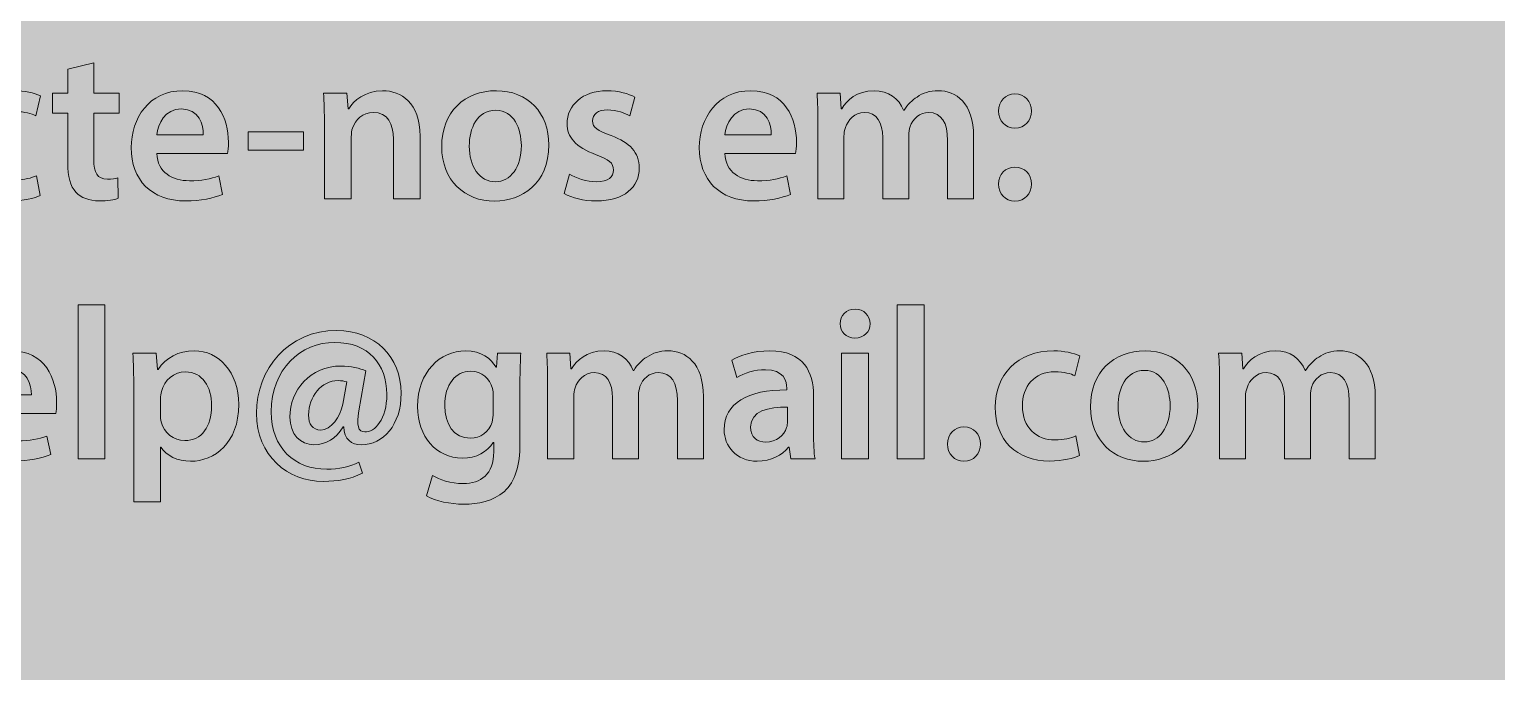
# Model space of a CAD drawing. Header units: inches. Extents: x -507 to 1392, y -754 to 68.
# Drawn here: x 80.48 to 127.86, y -452.77 to -432.03 of the extents above; entities that cross this region are included whole.
import ezdxf

# ---------------------------------------------------------------- set-up
doc = ezdxf.new("R2010")
doc.units = ezdxf.units.IN
doc.header["$MEASUREMENT"] = 0
doc.layers.add('back', color=7, linetype='Continuous')
doc.layers.add('Front', color=7, linetype='Continuous')
picture_1 = doc.add_image_def('image1.png', size_in_pixel=(3301, 2181))
picture_2 = doc.add_image_def('image10.png', size_in_pixel=(3013, 3012))

# ---------------------------------------------------------------- blocks, each defined once
blk = doc.blocks.new('block 3')
at = {"layer": 'Front', "true_color": 0x326699}
h = blk.add_hatch(color=165, dxfattribs=at)
h.dxf.hatch_style = 2
h.paths.add_polyline_path([(-211, -462.1), (-211, 61.249), (581, 61.249), (581, -462.1)])
h = blk.add_hatch(color=165, dxfattribs=at)
h.dxf.hatch_style = 2
h.paths.add_polyline_path([(-13, -462.1), (-13, 61.249), (185, 61.249), (185, -462.1)])
at = {"layer": 'Front'}
image = blk.add_image(picture_1, insert=(-211, -462.191), size_in_units=(792.24, 523.44), dxfattribs=at)
blk = doc.blocks.new('block 186')
at = {"layer": 'back', "true_color": 0xf1f1f2}
h = blk.add_hatch(color=7, dxfattribs=at)
h.dxf.hatch_style = 2
edge = h.paths.add_edge_path()
edge.add_spline(control_points=[(82.563, -433.115), (82.563, -433.115), (82.563, -434.089), (82.563, -434.089), (82.563, -434.089), (83.383, -434.089), (83.383, -434.089), (83.383, -434.089), (83.383, -434.733), (83.383, -434.733), (83.383, -434.733), (82.563, -434.733), (82.563, -434.733), (82.563, -434.733), (82.563, -436.239), (82.563, -436.239), (82.563, -436.652), (82.676, -436.87), (83.005, -436.87), (83.152, -436.87), (83.264, -436.849), (83.341, -436.828), (83.341, -436.828), (83.355, -437.486), (83.355, -437.486), (83.229, -437.535), (83.005, -437.57), (82.731, -437.57), (82.417, -437.57), (82.15, -437.465), (81.989, -437.29), (81.807, -437.094), (81.723, -436.785), (81.723, -436.337), (81.723, -436.337), (81.723, -434.733), (81.723, -434.733), (81.723, -434.733), (81.233, -434.733), (81.233, -434.733), (81.233, -434.733), (81.233, -434.089), (81.233, -434.089), (81.233, -434.089), (81.723, -434.089), (81.723, -434.089), (81.723, -434.089), (81.723, -433.318), (81.723, -433.318), (81.723, -433.318), (82.563, -433.115), (82.563, -433.115)], knot_values=[0, 0, 0, 0, 1, 1, 1, 2, 2, 2, 3, 3, 3, 4, 4, 4, 5, 5, 5, 6, 6, 6, 7, 7, 7, 8, 8, 8, 9, 9, 9, 10, 10, 10, 11, 11, 11, 12, 12, 12, 13, 13, 13, 14, 14, 14, 15, 15, 15, 16, 16, 16, 17, 17, 17, 17], degree=3, periodic=1)
h = blk.add_hatch(color=7, dxfattribs=at)
h.dxf.hatch_style = 2
edge = h.paths.add_edge_path()
edge.add_spline(control_points=[(80.835, -437.395), (80.653, -437.479), (80.296, -437.57), (79.869, -437.57), (78.804, -437.57), (78.111, -436.891), (78.111, -435.833), (78.111, -434.811), (78.811, -434.012), (80.009, -434.012), (80.324, -434.012), (80.646, -434.082), (80.842, -434.173), (80.842, -434.173), (80.688, -434.817), (80.688, -434.817), (80.548, -434.755), (80.345, -434.685), (80.037, -434.685), (79.378, -434.685), (78.986, -435.168), (78.993, -435.791), (78.993, -436.491), (79.449, -436.891), (80.037, -436.891), (80.338, -436.891), (80.548, -436.828), (80.716, -436.758), (80.716, -436.758), (80.835, -437.395), (80.835, -437.395)], knot_values=[0, 0, 0, 0, 1, 1, 1, 2, 2, 2, 3, 3, 3, 4, 4, 4, 5, 5, 5, 6, 6, 6, 7, 7, 7, 8, 8, 8, 9, 9, 9, 10, 10, 10, 10], degree=3, periodic=1)
h = blk.add_hatch(color=7, dxfattribs=at)
h.dxf.hatch_style = 2
edge = h.paths.add_edge_path()
edge.add_spline(control_points=[(84.6, -436.036), (84.621, -436.652), (85.104, -436.919), (85.65, -436.919), (86.05, -436.919), (86.337, -436.862), (86.596, -436.765), (86.596, -436.765), (86.722, -437.36), (86.722, -437.36), (86.428, -437.479), (86.021, -437.57), (85.531, -437.57), (84.425, -437.57), (83.773, -436.891), (83.773, -435.847), (83.773, -434.901), (84.348, -434.012), (85.44, -434.012), (86.547, -434.012), (86.911, -434.923), (86.911, -435.672), (86.911, -435.833), (86.897, -435.959), (86.883, -436.036), (86.883, -436.036), (84.6, -436.036), (84.6, -436.036)], knot_values=[0, 0, 0, 0, 1, 1, 1, 2, 2, 2, 3, 3, 3, 4, 4, 4, 5, 5, 5, 6, 6, 6, 7, 7, 7, 8, 8, 8, 9, 9, 9, 9], degree=3, periodic=1)
edge = h.paths.add_edge_path()
edge.add_spline(control_points=[(86.099, -435.434), (86.105, -435.119), (85.966, -434.601), (85.391, -434.601), (84.859, -434.601), (84.635, -435.084), (84.6, -435.434), (84.6, -435.434), (86.099, -435.434), (86.099, -435.434)], knot_values=[0, 0, 0, 0, 1, 1, 1, 2, 2, 2, 3, 3, 3, 3], degree=3, periodic=1)
h = blk.add_hatch(color=7, dxfattribs=at)
h.dxf.hatch_style = 2
edge = h.paths.add_edge_path()
edge.add_spline(control_points=[(90.011, -435.104), (90.011, -434.713), (90.003, -434.384), (89.982, -434.089), (89.982, -434.089), (90.739, -434.089), (90.739, -434.089), (90.739, -434.089), (90.781, -434.601), (90.781, -434.601), (90.781, -434.601), (90.802, -434.601), (90.802, -434.601), (90.949, -434.334), (91.32, -434.012), (91.888, -434.012), (92.483, -434.012), (93.099, -434.397), (93.099, -435.476), (93.099, -435.476), (93.099, -437.5), (93.099, -437.5), (93.099, -437.5), (92.238, -437.5), (92.238, -437.5), (92.238, -437.5), (92.238, -435.574), (92.238, -435.574), (92.238, -435.084), (92.056, -434.713), (91.586, -434.713), (91.243, -434.713), (91.005, -434.958), (90.914, -435.217), (90.886, -435.294), (90.879, -435.398), (90.879, -435.497), (90.879, -435.497), (90.879, -437.5), (90.879, -437.5), (90.879, -437.5), (90.011, -437.5), (90.011, -437.5), (90.011, -437.5), (90.011, -435.104), (90.011, -435.104)], knot_values=[0, 0, 0, 0, 1, 1, 1, 2, 2, 2, 3, 3, 3, 4, 4, 4, 5, 5, 5, 6, 6, 6, 7, 7, 7, 8, 8, 8, 9, 9, 9, 10, 10, 10, 11, 11, 11, 12, 12, 12, 13, 13, 13, 14, 14, 14, 15, 15, 15, 15], degree=3, periodic=1)
h = blk.add_hatch(color=7, dxfattribs=at)
h.dxf.hatch_style = 2
edge = h.paths.add_edge_path()
edge.add_spline(control_points=[(97.257, -435.763), (97.257, -437.017), (96.375, -437.577), (95.506, -437.577), (94.54, -437.577), (93.797, -436.912), (93.797, -435.819), (93.797, -434.698), (94.533, -434.012), (95.562, -434.012), (96.578, -434.012), (97.257, -434.727), (97.257, -435.763)], knot_values=[0, 0, 0, 0, 1, 1, 1, 2, 2, 2, 3, 3, 3, 4, 4, 4, 4], degree=3, periodic=1)
edge = h.paths.add_edge_path()
edge.add_spline(control_points=[(94.687, -435.798), (94.687, -436.456), (95.009, -436.954), (95.534, -436.954), (96.024, -436.954), (96.368, -436.471), (96.368, -435.784), (96.368, -435.252), (96.13, -434.643), (95.542, -434.643), (94.932, -434.643), (94.687, -435.23), (94.687, -435.798)], knot_values=[0, 0, 0, 0, 1, 1, 1, 2, 2, 2, 3, 3, 3, 4, 4, 4, 4], degree=3, periodic=1)
h = blk.add_hatch(color=7, dxfattribs=at)
h.dxf.hatch_style = 2
edge = h.paths.add_edge_path()
edge.add_spline(control_points=[(97.92, -436.709), (98.116, -436.828), (98.487, -436.954), (98.796, -436.954), (99.174, -436.954), (99.342, -436.8), (99.342, -436.575), (99.342, -436.345), (99.202, -436.226), (98.782, -436.078), (98.116, -435.847), (97.836, -435.482), (97.843, -435.084), (97.843, -434.481), (98.34, -434.012), (99.132, -434.012), (99.51, -434.012), (99.839, -434.11), (100.035, -434.215), (100.035, -434.215), (99.867, -434.824), (99.867, -434.824), (99.72, -434.74), (99.447, -434.629), (99.146, -434.629), (98.838, -434.629), (98.669, -434.775), (98.669, -434.985), (98.669, -435.203), (98.831, -435.308), (99.265, -435.462), (99.881, -435.686), (100.168, -436.001), (100.175, -436.506), (100.175, -437.122), (99.692, -437.57), (98.789, -437.57), (98.375, -437.57), (98.004, -437.472), (97.752, -437.332), (97.752, -437.332), (97.92, -436.709), (97.92, -436.709)], knot_values=[0, 0, 0, 0, 1, 1, 1, 2, 2, 2, 3, 3, 3, 4, 4, 4, 5, 5, 5, 6, 6, 6, 7, 7, 7, 8, 8, 8, 9, 9, 9, 10, 10, 10, 11, 11, 11, 12, 12, 12, 13, 13, 13, 14, 14, 14, 14], degree=3, periodic=1)
h = blk.add_hatch(color=7, dxfattribs=at)
h.dxf.hatch_style = 2
edge = h.paths.add_edge_path()
edge.add_spline(control_points=[(102.94, -436.036), (102.961, -436.652), (103.444, -436.919), (103.99, -436.919), (104.39, -436.919), (104.677, -436.862), (104.936, -436.765), (104.936, -436.765), (105.062, -437.36), (105.062, -437.36), (104.768, -437.479), (104.361, -437.57), (103.871, -437.57), (102.765, -437.57), (102.113, -436.891), (102.113, -435.847), (102.113, -434.901), (102.688, -434.012), (103.78, -434.012), (104.887, -434.012), (105.251, -434.923), (105.251, -435.672), (105.251, -435.833), (105.237, -435.959), (105.223, -436.036), (105.223, -436.036), (102.94, -436.036), (102.94, -436.036)], knot_values=[0, 0, 0, 0, 1, 1, 1, 2, 2, 2, 3, 3, 3, 4, 4, 4, 5, 5, 5, 6, 6, 6, 7, 7, 7, 8, 8, 8, 9, 9, 9, 9], degree=3, periodic=1)
edge = h.paths.add_edge_path()
edge.add_spline(control_points=[(104.438, -435.434), (104.445, -435.119), (104.306, -434.601), (103.731, -434.601), (103.199, -434.601), (102.975, -435.084), (102.94, -435.434), (102.94, -435.434), (104.438, -435.434), (104.438, -435.434)], knot_values=[0, 0, 0, 0, 1, 1, 1, 2, 2, 2, 3, 3, 3, 3], degree=3, periodic=1)
h = blk.add_hatch(color=7, dxfattribs=at)
h.dxf.hatch_style = 2
edge = h.paths.add_edge_path()
edge.add_spline(control_points=[(105.942, -435.104), (105.942, -434.713), (105.935, -434.384), (105.914, -434.089), (105.914, -434.089), (106.657, -434.089), (106.657, -434.089), (106.657, -434.089), (106.691, -434.594), (106.691, -434.594), (106.691, -434.594), (106.713, -434.594), (106.713, -434.594), (106.881, -434.327), (107.189, -434.012), (107.763, -434.012), (108.211, -434.012), (108.562, -434.265), (108.708, -434.643), (108.708, -434.643), (108.723, -434.643), (108.723, -434.643), (108.842, -434.453), (108.982, -434.313), (109.143, -434.215), (109.332, -434.082), (109.549, -434.012), (109.829, -434.012), (110.396, -434.012), (110.971, -434.397), (110.971, -435.49), (110.971, -435.49), (110.971, -437.5), (110.971, -437.5), (110.971, -437.5), (110.13, -437.5), (110.13, -437.5), (110.13, -437.5), (110.13, -435.616), (110.13, -435.616), (110.13, -435.049), (109.935, -434.713), (109.521, -434.713), (109.227, -434.713), (109.01, -434.923), (108.919, -435.168), (108.898, -435.252), (108.877, -435.356), (108.877, -435.455), (108.877, -435.455), (108.877, -437.5), (108.877, -437.5), (108.877, -437.5), (108.036, -437.5), (108.036, -437.5), (108.036, -437.5), (108.036, -435.525), (108.036, -435.525), (108.036, -435.049), (107.847, -434.713), (107.448, -434.713), (107.126, -434.713), (106.909, -434.965), (106.832, -435.203), (106.797, -435.287), (106.783, -435.385), (106.783, -435.482), (106.783, -435.482), (106.783, -437.5), (106.783, -437.5), (106.783, -437.5), (105.942, -437.5), (105.942, -437.5), (105.942, -437.5), (105.942, -435.104), (105.942, -435.104)], knot_values=[0, 0, 0, 0, 1, 1, 1, 2, 2, 2, 3, 3, 3, 4, 4, 4, 5, 5, 5, 6, 6, 6, 7, 7, 7, 8, 8, 8, 9, 9, 9, 10, 10, 10, 11, 11, 11, 12, 12, 12, 13, 13, 13, 14, 14, 14, 15, 15, 15, 16, 16, 16, 17, 17, 17, 18, 18, 18, 19, 19, 19, 20, 20, 20, 21, 21, 21, 22, 22, 22, 23, 23, 23, 24, 24, 24, 25, 25, 25, 25], degree=3, periodic=1)
h = blk.add_hatch(color=7, dxfattribs=at)
h.dxf.hatch_style = 2
edge = h.paths.add_edge_path()
edge.add_spline(control_points=[(111.773, -434.671), (111.773, -434.349), (111.998, -434.117), (112.306, -434.117), (112.621, -434.117), (112.831, -434.349), (112.838, -434.671), (112.838, -434.985), (112.627, -435.217), (112.306, -435.217), (111.99, -435.217), (111.773, -434.985), (111.773, -434.671)], knot_values=[0, 0, 0, 0, 1, 1, 1, 2, 2, 2, 3, 3, 3, 4, 4, 4, 4], degree=3, periodic=1)
edge = h.paths.add_edge_path()
edge.add_spline(control_points=[(111.773, -437.03), (111.773, -436.709), (111.998, -436.478), (112.306, -436.478), (112.621, -436.478), (112.831, -436.701), (112.838, -437.03), (112.838, -437.339), (112.627, -437.577), (112.306, -437.577), (111.99, -437.577), (111.773, -437.339), (111.773, -437.03)], knot_values=[0, 0, 0, 0, 1, 1, 1, 2, 2, 2, 3, 3, 3, 4, 4, 4, 4], degree=3, periodic=1)
h = blk.add_hatch(color=7, dxfattribs=at)
h.dxf.hatch_style = 2
h.paths.add_polyline_path([(89.339, -435.336), (89.339, -435.932), (87.553, -435.932), (87.553, -435.336)])
h = blk.add_hatch(color=7, dxfattribs=at)
h.dxf.hatch_style = 2
h.paths.add_polyline_path([(82.056, -440.928), (82.924, -440.928), (82.924, -445.9), (82.056, -445.9)])
h = blk.add_hatch(color=7, dxfattribs=at)
h.dxf.hatch_style = 2
h.paths.add_polyline_path([(108.501, -440.928), (109.37, -440.928), (109.37, -445.9), (108.501, -445.9)])
h = blk.add_hatch(color=7, dxfattribs=at)
h.dxf.hatch_style = 2
edge = h.paths.add_edge_path()
edge.add_spline(control_points=[(107.627, -441.537), (107.627, -441.796), (107.438, -441.999), (107.137, -441.999), (106.85, -441.999), (106.66, -441.796), (106.66, -441.537), (106.66, -441.271), (106.856, -441.067), (107.144, -441.067), (107.438, -441.067), (107.62, -441.271), (107.627, -441.537)], knot_values=[0, 0, 0, 0, 1, 1, 1, 2, 2, 2, 3, 3, 3, 4, 4, 4, 4], degree=3, periodic=1)
h.paths.add_polyline_path([(106.709, -445.9), (106.709, -442.489), (107.578, -442.489), (107.578, -445.9)])
h = blk.add_hatch(color=7, dxfattribs=at)
h.dxf.hatch_style = 2
edge = h.paths.add_edge_path()
edge.add_spline(control_points=[(91.241, -446.362), (90.835, -446.559), (90.457, -446.629), (89.974, -446.629), (88.818, -446.629), (87.816, -445.795), (87.816, -444.43), (87.816, -443.001), (88.839, -441.754), (90.408, -441.754), (91.641, -441.754), (92.488, -442.608), (92.488, -443.778), (92.488, -444.814), (91.907, -445.445), (91.199, -445.445), (90.891, -445.445), (90.646, -445.271), (90.632, -444.871), (90.632, -444.871), (90.611, -444.871), (90.611, -444.871), (90.38, -445.256), (90.064, -445.445), (89.672, -445.445), (89.238, -445.445), (88.895, -445.109), (88.895, -444.549), (88.895, -443.688), (89.553, -442.902), (90.548, -442.902), (90.856, -442.902), (91.164, -442.973), (91.346, -443.063), (91.346, -443.063), (91.122, -444.346), (91.122, -444.346), (91.038, -444.814), (91.101, -445.032), (91.312, -445.032), (91.641, -445.046), (92.026, -444.619), (92.026, -443.813), (92.026, -442.847), (91.431, -442.14), (90.345, -442.14), (89.238, -442.14), (88.293, -443.001), (88.293, -444.381), (88.293, -445.55), (89.049, -446.236), (90.086, -446.236), (90.464, -446.236), (90.842, -446.159), (91.122, -446.006), (91.122, -446.006), (91.241, -446.362), (91.241, -446.362)], knot_values=[0, 0, 0, 0, 1, 1, 1, 2, 2, 2, 3, 3, 3, 4, 4, 4, 5, 5, 5, 6, 6, 6, 7, 7, 7, 8, 8, 8, 9, 9, 9, 10, 10, 10, 11, 11, 11, 12, 12, 12, 13, 13, 13, 14, 14, 14, 15, 15, 15, 16, 16, 16, 17, 17, 17, 18, 18, 18, 19, 19, 19, 19], degree=3, periodic=1)
edge = h.paths.add_edge_path()
edge.add_spline(control_points=[(90.73, -443.414), (90.66, -443.393), (90.569, -443.372), (90.45, -443.372), (89.917, -443.372), (89.498, -443.891), (89.498, -444.485), (89.498, -444.772), (89.63, -444.969), (89.89, -444.969), (90.219, -444.969), (90.534, -444.549), (90.604, -444.136), (90.604, -444.136), (90.73, -443.414), (90.73, -443.414)], knot_values=[0, 0, 0, 0, 1, 1, 1, 2, 2, 2, 3, 3, 3, 4, 4, 4, 5, 5, 5, 5], degree=3, periodic=1)
h = blk.add_hatch(color=7, dxfattribs=at)
h.dxf.hatch_style = 2
edge = h.paths.add_edge_path()
edge.add_spline(control_points=[(79.053, -444.437), (79.074, -445.053), (79.557, -445.319), (80.104, -445.319), (80.503, -445.319), (80.79, -445.263), (81.049, -445.165), (81.049, -445.165), (81.175, -445.761), (81.175, -445.761), (80.881, -445.879), (80.475, -445.971), (79.984, -445.971), (78.878, -445.971), (78.227, -445.291), (78.227, -444.247), (78.227, -443.302), (78.801, -442.412), (79.894, -442.412), (81, -442.412), (81.364, -443.323), (81.364, -444.072), (81.364, -444.233), (81.35, -444.359), (81.336, -444.437), (81.336, -444.437), (79.053, -444.437), (79.053, -444.437)], knot_values=[0, 0, 0, 0, 1, 1, 1, 2, 2, 2, 3, 3, 3, 4, 4, 4, 5, 5, 5, 6, 6, 6, 7, 7, 7, 8, 8, 8, 9, 9, 9, 9], degree=3, periodic=1)
edge = h.paths.add_edge_path()
edge.add_spline(control_points=[(80.552, -443.834), (80.559, -443.52), (80.419, -443.001), (79.844, -443.001), (79.312, -443.001), (79.088, -443.484), (79.053, -443.834), (79.053, -443.834), (80.552, -443.834), (80.552, -443.834)], knot_values=[0, 0, 0, 0, 1, 1, 1, 2, 2, 2, 3, 3, 3, 3], degree=3, periodic=1)
h = blk.add_hatch(color=7, dxfattribs=at)
h.dxf.hatch_style = 2
edge = h.paths.add_edge_path()
edge.add_spline(control_points=[(83.854, -443.624), (83.854, -443.176), (83.84, -442.812), (83.826, -442.489), (83.826, -442.489), (84.583, -442.489), (84.583, -442.489), (84.583, -442.489), (84.625, -443.015), (84.625, -443.015), (84.625, -443.015), (84.639, -443.015), (84.639, -443.015), (84.891, -442.63), (85.29, -442.412), (85.809, -442.412), (86.593, -442.412), (87.244, -443.085), (87.244, -444.149), (87.244, -445.382), (86.467, -445.978), (85.689, -445.978), (85.262, -445.978), (84.905, -445.795), (84.73, -445.522), (84.73, -445.522), (84.716, -445.522), (84.716, -445.522), (84.716, -445.522), (84.716, -447.287), (84.716, -447.287), (84.716, -447.287), (83.854, -447.287), (83.854, -447.287), (83.854, -447.287), (83.854, -443.624), (83.854, -443.624)], knot_values=[0, 0, 0, 0, 1, 1, 1, 2, 2, 2, 3, 3, 3, 4, 4, 4, 5, 5, 5, 6, 6, 6, 7, 7, 7, 8, 8, 8, 9, 9, 9, 10, 10, 10, 11, 11, 11, 12, 12, 12, 12], degree=3, periodic=1)
edge = h.paths.add_edge_path()
edge.add_spline(control_points=[(84.716, -444.472), (84.716, -444.556), (84.723, -444.633), (84.744, -444.71), (84.828, -445.06), (85.136, -445.312), (85.5, -445.312), (86.046, -445.312), (86.369, -444.856), (86.369, -444.185), (86.369, -443.582), (86.075, -443.092), (85.521, -443.092), (85.164, -443.092), (84.835, -443.351), (84.751, -443.729), (84.73, -443.799), (84.716, -443.876), (84.716, -443.946), (84.716, -443.946), (84.716, -444.472), (84.716, -444.472)], knot_values=[0, 0, 0, 0, 1, 1, 1, 2, 2, 2, 3, 3, 3, 4, 4, 4, 5, 5, 5, 6, 6, 6, 7, 7, 7, 7], degree=3, periodic=1)
h = blk.add_hatch(color=7, dxfattribs=at)
h.dxf.hatch_style = 2
edge = h.paths.add_edge_path()
edge.add_spline(control_points=[(96.351, -442.489), (96.337, -442.721), (96.323, -443.001), (96.323, -443.47), (96.323, -443.47), (96.323, -445.403), (96.323, -445.403), (96.323, -446.117), (96.176, -446.629), (95.819, -446.951), (95.461, -447.267), (94.971, -447.364), (94.502, -447.364), (94.068, -447.364), (93.605, -447.273), (93.311, -447.091), (93.311, -447.091), (93.5, -446.439), (93.5, -446.439), (93.717, -446.565), (94.082, -446.699), (94.495, -446.699), (95.055, -446.699), (95.476, -446.404), (95.476, -445.669), (95.476, -445.669), (95.476, -445.375), (95.476, -445.375), (95.476, -445.375), (95.461, -445.375), (95.461, -445.375), (95.265, -445.676), (94.915, -445.879), (94.467, -445.879), (93.62, -445.879), (93.017, -445.179), (93.017, -444.213), (93.017, -443.092), (93.746, -442.412), (94.565, -442.412), (95.083, -442.412), (95.392, -442.665), (95.552, -442.944), (95.552, -442.944), (95.566, -442.944), (95.566, -442.944), (95.566, -442.944), (95.602, -442.489), (95.602, -442.489), (95.602, -442.489), (96.351, -442.489), (96.351, -442.489)], knot_values=[0, 0, 0, 0, 1, 1, 1, 2, 2, 2, 3, 3, 3, 4, 4, 4, 5, 5, 5, 6, 6, 6, 7, 7, 7, 8, 8, 8, 9, 9, 9, 10, 10, 10, 11, 11, 11, 12, 12, 12, 13, 13, 13, 14, 14, 14, 15, 15, 15, 16, 16, 16, 17, 17, 17, 17], degree=3, periodic=1)
edge = h.paths.add_edge_path()
edge.add_spline(control_points=[(95.461, -443.855), (95.461, -443.778), (95.455, -443.694), (95.434, -443.624), (95.342, -443.309), (95.097, -443.071), (94.733, -443.071), (94.25, -443.071), (93.893, -443.491), (93.893, -444.185), (93.893, -444.766), (94.187, -445.235), (94.726, -445.235), (95.048, -445.235), (95.328, -445.025), (95.426, -444.717), (95.447, -444.626), (95.461, -444.507), (95.461, -444.408), (95.461, -444.408), (95.461, -443.855), (95.461, -443.855)], knot_values=[0, 0, 0, 0, 1, 1, 1, 2, 2, 2, 3, 3, 3, 4, 4, 4, 5, 5, 5, 6, 6, 6, 7, 7, 7, 7], degree=3, periodic=1)
h = blk.add_hatch(color=7, dxfattribs=at)
h.dxf.hatch_style = 2
edge = h.paths.add_edge_path()
edge.add_spline(control_points=[(97.217, -443.505), (97.217, -443.113), (97.21, -442.784), (97.189, -442.489), (97.189, -442.489), (97.932, -442.489), (97.932, -442.489), (97.932, -442.489), (97.966, -442.994), (97.966, -442.994), (97.966, -442.994), (97.987, -442.994), (97.987, -442.994), (98.156, -442.728), (98.464, -442.412), (99.038, -442.412), (99.486, -442.412), (99.836, -442.665), (99.983, -443.043), (99.983, -443.043), (99.998, -443.043), (99.998, -443.043), (100.117, -442.854), (100.257, -442.714), (100.418, -442.615), (100.607, -442.482), (100.824, -442.412), (101.104, -442.412), (101.671, -442.412), (102.246, -442.798), (102.246, -443.891), (102.246, -443.891), (102.246, -445.9), (102.246, -445.9), (102.246, -445.9), (101.405, -445.9), (101.405, -445.9), (101.405, -445.9), (101.405, -444.017), (101.405, -444.017), (101.405, -443.449), (101.209, -443.113), (100.796, -443.113), (100.502, -443.113), (100.285, -443.323), (100.194, -443.568), (100.173, -443.652), (100.152, -443.757), (100.152, -443.855), (100.152, -443.855), (100.152, -445.9), (100.152, -445.9), (100.152, -445.9), (99.311, -445.9), (99.311, -445.9), (99.311, -445.9), (99.311, -443.926), (99.311, -443.926), (99.311, -443.449), (99.122, -443.113), (98.723, -443.113), (98.401, -443.113), (98.184, -443.365), (98.106, -443.604), (98.072, -443.688), (98.058, -443.785), (98.058, -443.883), (98.058, -443.883), (98.058, -445.9), (98.058, -445.9), (98.058, -445.9), (97.217, -445.9), (97.217, -445.9), (97.217, -445.9), (97.217, -443.505), (97.217, -443.505)], knot_values=[0, 0, 0, 0, 1, 1, 1, 2, 2, 2, 3, 3, 3, 4, 4, 4, 5, 5, 5, 6, 6, 6, 7, 7, 7, 8, 8, 8, 9, 9, 9, 10, 10, 10, 11, 11, 11, 12, 12, 12, 13, 13, 13, 14, 14, 14, 15, 15, 15, 16, 16, 16, 17, 17, 17, 18, 18, 18, 19, 19, 19, 20, 20, 20, 21, 21, 21, 22, 22, 22, 23, 23, 23, 24, 24, 24, 25, 25, 25, 25], degree=3, periodic=1)
h = blk.add_hatch(color=7, dxfattribs=at)
h.dxf.hatch_style = 2
edge = h.paths.add_edge_path()
edge.add_spline(control_points=[(105.072, -445.9), (105.072, -445.9), (105.016, -445.522), (105.016, -445.522), (105.016, -445.522), (104.995, -445.522), (104.995, -445.522), (104.785, -445.788), (104.428, -445.978), (103.987, -445.978), (103.3, -445.978), (102.915, -445.48), (102.915, -444.962), (102.915, -444.101), (103.678, -443.666), (104.939, -443.673), (104.939, -443.673), (104.939, -443.617), (104.939, -443.617), (104.939, -443.393), (104.848, -443.021), (104.246, -443.021), (103.91, -443.021), (103.56, -443.127), (103.328, -443.274), (103.328, -443.274), (103.16, -442.714), (103.16, -442.714), (103.412, -442.56), (103.854, -442.412), (104.393, -442.412), (105.485, -442.412), (105.801, -443.105), (105.801, -443.849), (105.801, -443.849), (105.801, -445.081), (105.801, -445.081), (105.801, -445.389), (105.814, -445.69), (105.85, -445.9), (105.85, -445.9), (105.072, -445.9), (105.072, -445.9)], knot_values=[0, 0, 0, 0, 1, 1, 1, 2, 2, 2, 3, 3, 3, 4, 4, 4, 5, 5, 5, 6, 6, 6, 7, 7, 7, 8, 8, 8, 9, 9, 9, 10, 10, 10, 11, 11, 11, 12, 12, 12, 13, 13, 13, 14, 14, 14, 14], degree=3, periodic=1)
edge = h.paths.add_edge_path()
edge.add_spline(control_points=[(104.96, -444.233), (104.351, -444.22), (103.77, -444.353), (103.77, -444.871), (103.77, -445.207), (103.987, -445.361), (104.26, -445.361), (104.603, -445.361), (104.855, -445.137), (104.932, -444.892), (104.953, -444.829), (104.96, -444.759), (104.96, -444.703), (104.96, -444.703), (104.96, -444.233), (104.96, -444.233)], knot_values=[0, 0, 0, 0, 1, 1, 1, 2, 2, 2, 3, 3, 3, 4, 4, 4, 5, 5, 5, 5], degree=3, periodic=1)
h = blk.add_hatch(color=7, dxfattribs=at)
h.dxf.hatch_style = 2
edge = h.paths.add_edge_path()
edge.add_spline(control_points=[(114.39, -445.795), (114.208, -445.879), (113.85, -445.971), (113.423, -445.971), (112.358, -445.971), (111.665, -445.291), (111.665, -444.233), (111.665, -443.211), (112.365, -442.412), (113.563, -442.412), (113.878, -442.412), (114.2, -442.482), (114.396, -442.573), (114.396, -442.573), (114.243, -443.218), (114.243, -443.218), (114.103, -443.155), (113.899, -443.085), (113.591, -443.085), (112.933, -443.085), (112.541, -443.568), (112.547, -444.191), (112.547, -444.892), (113.003, -445.291), (113.591, -445.291), (113.892, -445.291), (114.103, -445.229), (114.271, -445.158), (114.271, -445.158), (114.39, -445.795), (114.39, -445.795)], knot_values=[0, 0, 0, 0, 1, 1, 1, 2, 2, 2, 3, 3, 3, 4, 4, 4, 5, 5, 5, 6, 6, 6, 7, 7, 7, 8, 8, 8, 9, 9, 9, 10, 10, 10, 10], degree=3, periodic=1)
h = blk.add_hatch(color=7, dxfattribs=at)
h.dxf.hatch_style = 2
edge = h.paths.add_edge_path()
edge.add_spline(control_points=[(118.205, -444.163), (118.205, -445.417), (117.323, -445.978), (116.454, -445.978), (115.487, -445.978), (114.745, -445.312), (114.745, -444.22), (114.745, -443.099), (115.48, -442.412), (116.51, -442.412), (117.525, -442.412), (118.205, -443.127), (118.205, -444.163)], knot_values=[0, 0, 0, 0, 1, 1, 1, 2, 2, 2, 3, 3, 3, 4, 4, 4, 4], degree=3, periodic=1)
edge = h.paths.add_edge_path()
edge.add_spline(control_points=[(115.635, -444.198), (115.635, -444.856), (115.957, -445.354), (116.482, -445.354), (116.972, -445.354), (117.315, -444.871), (117.315, -444.185), (117.315, -443.652), (117.077, -443.043), (116.489, -443.043), (115.88, -443.043), (115.635, -443.631), (115.635, -444.198)], knot_values=[0, 0, 0, 0, 1, 1, 1, 2, 2, 2, 3, 3, 3, 4, 4, 4, 4], degree=3, periodic=1)
h = blk.add_hatch(color=7, dxfattribs=at)
h.dxf.hatch_style = 2
edge = h.paths.add_edge_path()
edge.add_spline(control_points=[(118.91, -443.505), (118.91, -443.113), (118.903, -442.784), (118.882, -442.489), (118.882, -442.489), (119.625, -442.489), (119.625, -442.489), (119.625, -442.489), (119.659, -442.994), (119.659, -442.994), (119.659, -442.994), (119.681, -442.994), (119.681, -442.994), (119.849, -442.728), (120.157, -442.412), (120.731, -442.412), (121.179, -442.412), (121.529, -442.665), (121.676, -443.043), (121.676, -443.043), (121.69, -443.043), (121.69, -443.043), (121.81, -442.854), (121.95, -442.714), (122.111, -442.615), (122.3, -442.482), (122.517, -442.412), (122.797, -442.412), (123.364, -442.412), (123.938, -442.798), (123.938, -443.891), (123.938, -443.891), (123.938, -445.9), (123.938, -445.9), (123.938, -445.9), (123.098, -445.9), (123.098, -445.9), (123.098, -445.9), (123.098, -444.017), (123.098, -444.017), (123.098, -443.449), (122.902, -443.113), (122.489, -443.113), (122.195, -443.113), (121.978, -443.323), (121.887, -443.568), (121.866, -443.652), (121.845, -443.757), (121.845, -443.855), (121.845, -443.855), (121.845, -445.9), (121.845, -445.9), (121.845, -445.9), (121.004, -445.9), (121.004, -445.9), (121.004, -445.9), (121.004, -443.926), (121.004, -443.926), (121.004, -443.449), (120.815, -443.113), (120.416, -443.113), (120.094, -443.113), (119.876, -443.365), (119.799, -443.604), (119.765, -443.688), (119.75, -443.785), (119.75, -443.883), (119.75, -443.883), (119.75, -445.9), (119.75, -445.9), (119.75, -445.9), (118.91, -445.9), (118.91, -445.9), (118.91, -445.9), (118.91, -443.505), (118.91, -443.505)], knot_values=[0, 0, 0, 0, 1, 1, 1, 2, 2, 2, 3, 3, 3, 4, 4, 4, 5, 5, 5, 6, 6, 6, 7, 7, 7, 8, 8, 8, 9, 9, 9, 10, 10, 10, 11, 11, 11, 12, 12, 12, 13, 13, 13, 14, 14, 14, 15, 15, 15, 16, 16, 16, 17, 17, 17, 18, 18, 18, 19, 19, 19, 20, 20, 20, 21, 21, 21, 22, 22, 22, 23, 23, 23, 24, 24, 24, 25, 25, 25, 25], degree=3, periodic=1)
h = blk.add_hatch(color=7, dxfattribs=at)
h.dxf.hatch_style = 2
edge = h.paths.add_edge_path()
edge.add_spline(control_points=[(110.125, -445.424), (110.125, -445.102), (110.35, -444.871), (110.658, -444.871), (110.973, -444.871), (111.19, -445.095), (111.19, -445.424), (111.19, -445.739), (110.979, -445.978), (110.658, -445.978), (110.342, -445.978), (110.125, -445.739), (110.125, -445.424)], knot_values=[0, 0, 0, 0, 1, 1, 1, 2, 2, 2, 3, 3, 3, 4, 4, 4, 4], degree=3, periodic=1)
at = {"layer": 'back', "lineweight": 0}
for points in [[(89.339, -435.336), (89.339, -435.932), (87.553, -435.932), (87.553, -435.336), (89.339, -435.336)], [(82.056, -440.928), (82.924, -440.928), (82.924, -445.9), (82.056, -445.9), (82.056, -440.928)], [(108.501, -440.928), (109.37, -440.928), (109.37, -445.9), (108.501, -445.9), (108.501, -440.928)], [(106.709, -445.9), (106.709, -442.489), (107.578, -442.489), (107.578, -445.9), (106.709, -445.9)]]:
    blk.add_lwpolyline(points, dxfattribs=at)
for points, knots in [([(82.563, -433.115), (82.563, -433.115), (82.563, -434.089), (82.563, -434.089), (82.563, -434.089), (83.383, -434.089), (83.383, -434.089), (83.383, -434.089), (83.383, -434.733), (83.383, -434.733), (83.383, -434.733), (82.563, -434.733), (82.563, -434.733), (82.563, -434.733), (82.563, -436.239), (82.563, -436.239), (82.563, -436.652), (82.676, -436.87), (83.005, -436.87), (83.152, -436.87), (83.264, -436.849), (83.341, -436.828), (83.341, -436.828), (83.355, -437.486), (83.355, -437.486), (83.229, -437.535), (83.005, -437.57), (82.731, -437.57), (82.417, -437.57), (82.15, -437.465), (81.989, -437.29), (81.807, -437.094), (81.723, -436.785), (81.723, -436.337), (81.723, -436.337), (81.723, -434.733), (81.723, -434.733), (81.723, -434.733), (81.233, -434.733), (81.233, -434.733), (81.233, -434.733), (81.233, -434.089), (81.233, -434.089), (81.233, -434.089), (81.723, -434.089), (81.723, -434.089), (81.723, -434.089), (81.723, -433.318), (81.723, -433.318), (81.723, -433.318), (82.563, -433.115), (82.563, -433.115)], [0, 0, 0, 0, 1, 1, 1, 2, 2, 2, 3, 3, 3, 4, 4, 4, 5, 5, 5, 6, 6, 6, 7, 7, 7, 8, 8, 8, 9, 9, 9, 10, 10, 10, 11, 11, 11, 12, 12, 12, 13, 13, 13, 14, 14, 14, 15, 15, 15, 16, 16, 16, 17, 17, 17, 17]), ([(80.835, -437.395), (80.653, -437.479), (80.296, -437.57), (79.869, -437.57), (78.804, -437.57), (78.111, -436.891), (78.111, -435.833), (78.111, -434.811), (78.811, -434.012), (80.009, -434.012), (80.324, -434.012), (80.646, -434.082), (80.842, -434.173), (80.842, -434.173), (80.688, -434.817), (80.688, -434.817), (80.548, -434.755), (80.345, -434.685), (80.037, -434.685), (79.378, -434.685), (78.986, -435.168), (78.993, -435.791), (78.993, -436.491), (79.449, -436.891), (80.037, -436.891), (80.338, -436.891), (80.548, -436.828), (80.716, -436.758), (80.716, -436.758), (80.835, -437.395), (80.835, -437.395)], [0, 0, 0, 0, 1, 1, 1, 2, 2, 2, 3, 3, 3, 4, 4, 4, 5, 5, 5, 6, 6, 6, 7, 7, 7, 8, 8, 8, 9, 9, 9, 10, 10, 10, 10]), ([(84.6, -436.036), (84.621, -436.652), (85.104, -436.919), (85.65, -436.919), (86.05, -436.919), (86.337, -436.862), (86.596, -436.765), (86.596, -436.765), (86.722, -437.36), (86.722, -437.36), (86.428, -437.479), (86.021, -437.57), (85.531, -437.57), (84.425, -437.57), (83.773, -436.891), (83.773, -435.847), (83.773, -434.901), (84.348, -434.012), (85.44, -434.012), (86.547, -434.012), (86.911, -434.923), (86.911, -435.672), (86.911, -435.833), (86.897, -435.959), (86.883, -436.036), (86.883, -436.036), (84.6, -436.036), (84.6, -436.036)], [0, 0, 0, 0, 1, 1, 1, 2, 2, 2, 3, 3, 3, 4, 4, 4, 5, 5, 5, 6, 6, 6, 7, 7, 7, 8, 8, 8, 9, 9, 9, 9]), ([(90.011, -435.104), (90.011, -434.713), (90.003, -434.384), (89.982, -434.089), (89.982, -434.089), (90.739, -434.089), (90.739, -434.089), (90.739, -434.089), (90.781, -434.601), (90.781, -434.601), (90.781, -434.601), (90.802, -434.601), (90.802, -434.601), (90.949, -434.334), (91.32, -434.012), (91.888, -434.012), (92.483, -434.012), (93.099, -434.397), (93.099, -435.476), (93.099, -435.476), (93.099, -437.5), (93.099, -437.5), (93.099, -437.5), (92.238, -437.5), (92.238, -437.5), (92.238, -437.5), (92.238, -435.574), (92.238, -435.574), (92.238, -435.084), (92.056, -434.713), (91.586, -434.713), (91.243, -434.713), (91.005, -434.958), (90.914, -435.217), (90.886, -435.294), (90.879, -435.398), (90.879, -435.497), (90.879, -435.497), (90.879, -437.5), (90.879, -437.5), (90.879, -437.5), (90.011, -437.5), (90.011, -437.5), (90.011, -437.5), (90.011, -435.104), (90.011, -435.104)], [0, 0, 0, 0, 1, 1, 1, 2, 2, 2, 3, 3, 3, 4, 4, 4, 5, 5, 5, 6, 6, 6, 7, 7, 7, 8, 8, 8, 9, 9, 9, 10, 10, 10, 11, 11, 11, 12, 12, 12, 13, 13, 13, 14, 14, 14, 15, 15, 15, 15]), ([(97.257, -435.763), (97.257, -437.017), (96.375, -437.577), (95.506, -437.577), (94.54, -437.577), (93.797, -436.912), (93.797, -435.819), (93.797, -434.698), (94.533, -434.012), (95.562, -434.012), (96.578, -434.012), (97.257, -434.727), (97.257, -435.763)], [0, 0, 0, 0, 1, 1, 1, 2, 2, 2, 3, 3, 3, 4, 4, 4, 4]), ([(97.92, -436.709), (98.116, -436.828), (98.487, -436.954), (98.796, -436.954), (99.174, -436.954), (99.342, -436.8), (99.342, -436.575), (99.342, -436.345), (99.202, -436.226), (98.782, -436.078), (98.116, -435.847), (97.836, -435.482), (97.843, -435.084), (97.843, -434.481), (98.34, -434.012), (99.132, -434.012), (99.51, -434.012), (99.839, -434.11), (100.035, -434.215), (100.035, -434.215), (99.867, -434.824), (99.867, -434.824), (99.72, -434.74), (99.447, -434.629), (99.146, -434.629), (98.838, -434.629), (98.669, -434.775), (98.669, -434.985), (98.669, -435.203), (98.831, -435.308), (99.265, -435.462), (99.881, -435.686), (100.168, -436.001), (100.175, -436.506), (100.175, -437.122), (99.692, -437.57), (98.789, -437.57), (98.375, -437.57), (98.004, -437.472), (97.752, -437.332), (97.752, -437.332), (97.92, -436.709), (97.92, -436.709)], [0, 0, 0, 0, 1, 1, 1, 2, 2, 2, 3, 3, 3, 4, 4, 4, 5, 5, 5, 6, 6, 6, 7, 7, 7, 8, 8, 8, 9, 9, 9, 10, 10, 10, 11, 11, 11, 12, 12, 12, 13, 13, 13, 14, 14, 14, 14]), ([(102.94, -436.036), (102.961, -436.652), (103.444, -436.919), (103.99, -436.919), (104.39, -436.919), (104.677, -436.862), (104.936, -436.765), (104.936, -436.765), (105.062, -437.36), (105.062, -437.36), (104.768, -437.479), (104.361, -437.57), (103.871, -437.57), (102.765, -437.57), (102.113, -436.891), (102.113, -435.847), (102.113, -434.901), (102.688, -434.012), (103.78, -434.012), (104.887, -434.012), (105.251, -434.923), (105.251, -435.672), (105.251, -435.833), (105.237, -435.959), (105.223, -436.036), (105.223, -436.036), (102.94, -436.036), (102.94, -436.036)], [0, 0, 0, 0, 1, 1, 1, 2, 2, 2, 3, 3, 3, 4, 4, 4, 5, 5, 5, 6, 6, 6, 7, 7, 7, 8, 8, 8, 9, 9, 9, 9]), ([(105.942, -435.104), (105.942, -434.713), (105.935, -434.384), (105.914, -434.089), (105.914, -434.089), (106.657, -434.089), (106.657, -434.089), (106.657, -434.089), (106.691, -434.594), (106.691, -434.594), (106.691, -434.594), (106.713, -434.594), (106.713, -434.594), (106.881, -434.327), (107.189, -434.012), (107.763, -434.012), (108.211, -434.012), (108.562, -434.265), (108.708, -434.643), (108.708, -434.643), (108.723, -434.643), (108.723, -434.643), (108.842, -434.453), (108.982, -434.313), (109.143, -434.215), (109.332, -434.082), (109.549, -434.012), (109.829, -434.012), (110.396, -434.012), (110.971, -434.397), (110.971, -435.49), (110.971, -435.49), (110.971, -437.5), (110.971, -437.5), (110.971, -437.5), (110.13, -437.5), (110.13, -437.5), (110.13, -437.5), (110.13, -435.616), (110.13, -435.616), (110.13, -435.049), (109.935, -434.713), (109.521, -434.713), (109.227, -434.713), (109.01, -434.923), (108.919, -435.168), (108.898, -435.252), (108.877, -435.356), (108.877, -435.455), (108.877, -435.455), (108.877, -437.5), (108.877, -437.5), (108.877, -437.5), (108.036, -437.5), (108.036, -437.5), (108.036, -437.5), (108.036, -435.525), (108.036, -435.525), (108.036, -435.049), (107.847, -434.713), (107.448, -434.713), (107.126, -434.713), (106.909, -434.965), (106.832, -435.203), (106.797, -435.287), (106.783, -435.385), (106.783, -435.482), (106.783, -435.482), (106.783, -437.5), (106.783, -437.5), (106.783, -437.5), (105.942, -437.5), (105.942, -437.5), (105.942, -437.5), (105.942, -435.104), (105.942, -435.104)], [0, 0, 0, 0, 1, 1, 1, 2, 2, 2, 3, 3, 3, 4, 4, 4, 5, 5, 5, 6, 6, 6, 7, 7, 7, 8, 8, 8, 9, 9, 9, 10, 10, 10, 11, 11, 11, 12, 12, 12, 13, 13, 13, 14, 14, 14, 15, 15, 15, 16, 16, 16, 17, 17, 17, 18, 18, 18, 19, 19, 19, 20, 20, 20, 21, 21, 21, 22, 22, 22, 23, 23, 23, 24, 24, 24, 25, 25, 25, 25]), ([(111.773, -434.671), (111.773, -434.349), (111.998, -434.117), (112.306, -434.117), (112.621, -434.117), (112.831, -434.349), (112.838, -434.671), (112.838, -434.985), (112.627, -435.217), (112.306, -435.217), (111.99, -435.217), (111.773, -434.985), (111.773, -434.671)], [0, 0, 0, 0, 1, 1, 1, 2, 2, 2, 3, 3, 3, 4, 4, 4, 4]), ([(86.099, -435.434), (86.105, -435.119), (85.966, -434.601), (85.391, -434.601), (84.859, -434.601), (84.635, -435.084), (84.6, -435.434), (84.6, -435.434), (86.099, -435.434), (86.099, -435.434)], [0, 0, 0, 0, 1, 1, 1, 2, 2, 2, 3, 3, 3, 3]), ([(94.687, -435.798), (94.687, -436.456), (95.009, -436.954), (95.534, -436.954), (96.024, -436.954), (96.368, -436.471), (96.368, -435.784), (96.368, -435.252), (96.13, -434.643), (95.542, -434.643), (94.932, -434.643), (94.687, -435.23), (94.687, -435.798)], [0, 0, 0, 0, 1, 1, 1, 2, 2, 2, 3, 3, 3, 4, 4, 4, 4]), ([(104.438, -435.434), (104.445, -435.119), (104.306, -434.601), (103.731, -434.601), (103.199, -434.601), (102.975, -435.084), (102.94, -435.434), (102.94, -435.434), (104.438, -435.434), (104.438, -435.434)], [0, 0, 0, 0, 1, 1, 1, 2, 2, 2, 3, 3, 3, 3]), ([(111.773, -437.03), (111.773, -436.709), (111.998, -436.478), (112.306, -436.478), (112.621, -436.478), (112.831, -436.701), (112.838, -437.03), (112.838, -437.339), (112.627, -437.577), (112.306, -437.577), (111.99, -437.577), (111.773, -437.339), (111.773, -437.03)], [0, 0, 0, 0, 1, 1, 1, 2, 2, 2, 3, 3, 3, 4, 4, 4, 4]), ([(107.627, -441.537), (107.627, -441.796), (107.438, -441.999), (107.137, -441.999), (106.85, -441.999), (106.66, -441.796), (106.66, -441.537), (106.66, -441.271), (106.856, -441.067), (107.144, -441.067), (107.438, -441.067), (107.62, -441.271), (107.627, -441.537)], [0, 0, 0, 0, 1, 1, 1, 2, 2, 2, 3, 3, 3, 4, 4, 4, 4]), ([(91.241, -446.362), (90.835, -446.559), (90.457, -446.629), (89.974, -446.629), (88.818, -446.629), (87.816, -445.795), (87.816, -444.43), (87.816, -443.001), (88.839, -441.754), (90.408, -441.754), (91.641, -441.754), (92.488, -442.608), (92.488, -443.778), (92.488, -444.814), (91.907, -445.445), (91.199, -445.445), (90.891, -445.445), (90.646, -445.271), (90.632, -444.871), (90.632, -444.871), (90.611, -444.871), (90.611, -444.871), (90.38, -445.256), (90.064, -445.445), (89.672, -445.445), (89.238, -445.445), (88.895, -445.109), (88.895, -444.549), (88.895, -443.688), (89.553, -442.902), (90.548, -442.902), (90.856, -442.902), (91.164, -442.973), (91.346, -443.063), (91.346, -443.063), (91.122, -444.346), (91.122, -444.346), (91.038, -444.814), (91.101, -445.032), (91.312, -445.032), (91.641, -445.046), (92.026, -444.619), (92.026, -443.813), (92.026, -442.847), (91.431, -442.14), (90.345, -442.14), (89.238, -442.14), (88.293, -443.001), (88.293, -444.381), (88.293, -445.55), (89.049, -446.236), (90.086, -446.236), (90.464, -446.236), (90.842, -446.159), (91.122, -446.006), (91.122, -446.006), (91.241, -446.362), (91.241, -446.362)], [0, 0, 0, 0, 1, 1, 1, 2, 2, 2, 3, 3, 3, 4, 4, 4, 5, 5, 5, 6, 6, 6, 7, 7, 7, 8, 8, 8, 9, 9, 9, 10, 10, 10, 11, 11, 11, 12, 12, 12, 13, 13, 13, 14, 14, 14, 15, 15, 15, 16, 16, 16, 17, 17, 17, 18, 18, 18, 19, 19, 19, 19]), ([(79.053, -444.437), (79.074, -445.053), (79.557, -445.319), (80.104, -445.319), (80.503, -445.319), (80.79, -445.263), (81.049, -445.165), (81.049, -445.165), (81.175, -445.761), (81.175, -445.761), (80.881, -445.879), (80.475, -445.971), (79.984, -445.971), (78.878, -445.971), (78.227, -445.291), (78.227, -444.247), (78.227, -443.302), (78.801, -442.412), (79.894, -442.412), (81, -442.412), (81.364, -443.323), (81.364, -444.072), (81.364, -444.233), (81.35, -444.359), (81.336, -444.437), (81.336, -444.437), (79.053, -444.437), (79.053, -444.437)], [0, 0, 0, 0, 1, 1, 1, 2, 2, 2, 3, 3, 3, 4, 4, 4, 5, 5, 5, 6, 6, 6, 7, 7, 7, 8, 8, 8, 9, 9, 9, 9]), ([(83.854, -443.624), (83.854, -443.176), (83.84, -442.812), (83.826, -442.489), (83.826, -442.489), (84.583, -442.489), (84.583, -442.489), (84.583, -442.489), (84.625, -443.015), (84.625, -443.015), (84.625, -443.015), (84.639, -443.015), (84.639, -443.015), (84.891, -442.63), (85.29, -442.412), (85.809, -442.412), (86.593, -442.412), (87.244, -443.085), (87.244, -444.149), (87.244, -445.382), (86.467, -445.978), (85.689, -445.978), (85.262, -445.978), (84.905, -445.795), (84.73, -445.522), (84.73, -445.522), (84.716, -445.522), (84.716, -445.522), (84.716, -445.522), (84.716, -447.287), (84.716, -447.287), (84.716, -447.287), (83.854, -447.287), (83.854, -447.287), (83.854, -447.287), (83.854, -443.624), (83.854, -443.624)], [0, 0, 0, 0, 1, 1, 1, 2, 2, 2, 3, 3, 3, 4, 4, 4, 5, 5, 5, 6, 6, 6, 7, 7, 7, 8, 8, 8, 9, 9, 9, 10, 10, 10, 11, 11, 11, 12, 12, 12, 12]), ([(96.351, -442.489), (96.337, -442.721), (96.323, -443.001), (96.323, -443.47), (96.323, -443.47), (96.323, -445.403), (96.323, -445.403), (96.323, -446.117), (96.176, -446.629), (95.819, -446.951), (95.461, -447.267), (94.971, -447.364), (94.502, -447.364), (94.068, -447.364), (93.605, -447.273), (93.311, -447.091), (93.311, -447.091), (93.5, -446.439), (93.5, -446.439), (93.717, -446.565), (94.082, -446.699), (94.495, -446.699), (95.055, -446.699), (95.476, -446.404), (95.476, -445.669), (95.476, -445.669), (95.476, -445.375), (95.476, -445.375), (95.476, -445.375), (95.461, -445.375), (95.461, -445.375), (95.265, -445.676), (94.915, -445.879), (94.467, -445.879), (93.62, -445.879), (93.017, -445.179), (93.017, -444.213), (93.017, -443.092), (93.746, -442.412), (94.565, -442.412), (95.083, -442.412), (95.392, -442.665), (95.552, -442.944), (95.552, -442.944), (95.566, -442.944), (95.566, -442.944), (95.566, -442.944), (95.602, -442.489), (95.602, -442.489), (95.602, -442.489), (96.351, -442.489), (96.351, -442.489)], [0, 0, 0, 0, 1, 1, 1, 2, 2, 2, 3, 3, 3, 4, 4, 4, 5, 5, 5, 6, 6, 6, 7, 7, 7, 8, 8, 8, 9, 9, 9, 10, 10, 10, 11, 11, 11, 12, 12, 12, 13, 13, 13, 14, 14, 14, 15, 15, 15, 16, 16, 16, 17, 17, 17, 17]), ([(97.217, -443.505), (97.217, -443.113), (97.21, -442.784), (97.189, -442.489), (97.189, -442.489), (97.932, -442.489), (97.932, -442.489), (97.932, -442.489), (97.966, -442.994), (97.966, -442.994), (97.966, -442.994), (97.987, -442.994), (97.987, -442.994), (98.156, -442.728), (98.464, -442.412), (99.038, -442.412), (99.486, -442.412), (99.836, -442.665), (99.983, -443.043), (99.983, -443.043), (99.998, -443.043), (99.998, -443.043), (100.117, -442.854), (100.257, -442.714), (100.418, -442.615), (100.607, -442.482), (100.824, -442.412), (101.104, -442.412), (101.671, -442.412), (102.246, -442.798), (102.246, -443.891), (102.246, -443.891), (102.246, -445.9), (102.246, -445.9), (102.246, -445.9), (101.405, -445.9), (101.405, -445.9), (101.405, -445.9), (101.405, -444.017), (101.405, -444.017), (101.405, -443.449), (101.209, -443.113), (100.796, -443.113), (100.502, -443.113), (100.285, -443.323), (100.194, -443.568), (100.173, -443.652), (100.152, -443.757), (100.152, -443.855), (100.152, -443.855), (100.152, -445.9), (100.152, -445.9), (100.152, -445.9), (99.311, -445.9), (99.311, -445.9), (99.311, -445.9), (99.311, -443.926), (99.311, -443.926), (99.311, -443.449), (99.122, -443.113), (98.723, -443.113), (98.401, -443.113), (98.184, -443.365), (98.106, -443.604), (98.072, -443.688), (98.058, -443.785), (98.058, -443.883), (98.058, -443.883), (98.058, -445.9), (98.058, -445.9), (98.058, -445.9), (97.217, -445.9), (97.217, -445.9), (97.217, -445.9), (97.217, -443.505), (97.217, -443.505)], [0, 0, 0, 0, 1, 1, 1, 2, 2, 2, 3, 3, 3, 4, 4, 4, 5, 5, 5, 6, 6, 6, 7, 7, 7, 8, 8, 8, 9, 9, 9, 10, 10, 10, 11, 11, 11, 12, 12, 12, 13, 13, 13, 14, 14, 14, 15, 15, 15, 16, 16, 16, 17, 17, 17, 18, 18, 18, 19, 19, 19, 20, 20, 20, 21, 21, 21, 22, 22, 22, 23, 23, 23, 24, 24, 24, 25, 25, 25, 25]), ([(105.072, -445.9), (105.072, -445.9), (105.016, -445.522), (105.016, -445.522), (105.016, -445.522), (104.995, -445.522), (104.995, -445.522), (104.785, -445.788), (104.428, -445.978), (103.987, -445.978), (103.3, -445.978), (102.915, -445.48), (102.915, -444.962), (102.915, -444.101), (103.678, -443.666), (104.939, -443.673), (104.939, -443.673), (104.939, -443.617), (104.939, -443.617), (104.939, -443.393), (104.848, -443.021), (104.246, -443.021), (103.91, -443.021), (103.56, -443.127), (103.328, -443.274), (103.328, -443.274), (103.16, -442.714), (103.16, -442.714), (103.412, -442.56), (103.854, -442.412), (104.393, -442.412), (105.485, -442.412), (105.801, -443.105), (105.801, -443.849), (105.801, -443.849), (105.801, -445.081), (105.801, -445.081), (105.801, -445.389), (105.814, -445.69), (105.85, -445.9), (105.85, -445.9), (105.072, -445.9), (105.072, -445.9)], [0, 0, 0, 0, 1, 1, 1, 2, 2, 2, 3, 3, 3, 4, 4, 4, 5, 5, 5, 6, 6, 6, 7, 7, 7, 8, 8, 8, 9, 9, 9, 10, 10, 10, 11, 11, 11, 12, 12, 12, 13, 13, 13, 14, 14, 14, 14]), ([(114.39, -445.795), (114.208, -445.879), (113.85, -445.971), (113.423, -445.971), (112.358, -445.971), (111.665, -445.291), (111.665, -444.233), (111.665, -443.211), (112.365, -442.412), (113.563, -442.412), (113.878, -442.412), (114.2, -442.482), (114.396, -442.573), (114.396, -442.573), (114.243, -443.218), (114.243, -443.218), (114.103, -443.155), (113.899, -443.085), (113.591, -443.085), (112.933, -443.085), (112.541, -443.568), (112.547, -444.191), (112.547, -444.892), (113.003, -445.291), (113.591, -445.291), (113.892, -445.291), (114.103, -445.229), (114.271, -445.158), (114.271, -445.158), (114.39, -445.795), (114.39, -445.795)], [0, 0, 0, 0, 1, 1, 1, 2, 2, 2, 3, 3, 3, 4, 4, 4, 5, 5, 5, 6, 6, 6, 7, 7, 7, 8, 8, 8, 9, 9, 9, 10, 10, 10, 10]), ([(118.205, -444.163), (118.205, -445.417), (117.323, -445.978), (116.454, -445.978), (115.487, -445.978), (114.745, -445.312), (114.745, -444.22), (114.745, -443.099), (115.48, -442.412), (116.51, -442.412), (117.525, -442.412), (118.205, -443.127), (118.205, -444.163)], [0, 0, 0, 0, 1, 1, 1, 2, 2, 2, 3, 3, 3, 4, 4, 4, 4]), ([(118.91, -443.505), (118.91, -443.113), (118.903, -442.784), (118.882, -442.489), (118.882, -442.489), (119.625, -442.489), (119.625, -442.489), (119.625, -442.489), (119.659, -442.994), (119.659, -442.994), (119.659, -442.994), (119.681, -442.994), (119.681, -442.994), (119.849, -442.728), (120.157, -442.412), (120.731, -442.412), (121.179, -442.412), (121.529, -442.665), (121.676, -443.043), (121.676, -443.043), (121.69, -443.043), (121.69, -443.043), (121.81, -442.854), (121.95, -442.714), (122.111, -442.615), (122.3, -442.482), (122.517, -442.412), (122.797, -442.412), (123.364, -442.412), (123.938, -442.798), (123.938, -443.891), (123.938, -443.891), (123.938, -445.9), (123.938, -445.9), (123.938, -445.9), (123.098, -445.9), (123.098, -445.9), (123.098, -445.9), (123.098, -444.017), (123.098, -444.017), (123.098, -443.449), (122.902, -443.113), (122.489, -443.113), (122.195, -443.113), (121.978, -443.323), (121.887, -443.568), (121.866, -443.652), (121.845, -443.757), (121.845, -443.855), (121.845, -443.855), (121.845, -445.9), (121.845, -445.9), (121.845, -445.9), (121.004, -445.9), (121.004, -445.9), (121.004, -445.9), (121.004, -443.926), (121.004, -443.926), (121.004, -443.449), (120.815, -443.113), (120.416, -443.113), (120.094, -443.113), (119.876, -443.365), (119.799, -443.604), (119.765, -443.688), (119.75, -443.785), (119.75, -443.883), (119.75, -443.883), (119.75, -445.9), (119.75, -445.9), (119.75, -445.9), (118.91, -445.9), (118.91, -445.9), (118.91, -445.9), (118.91, -443.505), (118.91, -443.505)], [0, 0, 0, 0, 1, 1, 1, 2, 2, 2, 3, 3, 3, 4, 4, 4, 5, 5, 5, 6, 6, 6, 7, 7, 7, 8, 8, 8, 9, 9, 9, 10, 10, 10, 11, 11, 11, 12, 12, 12, 13, 13, 13, 14, 14, 14, 15, 15, 15, 16, 16, 16, 17, 17, 17, 18, 18, 18, 19, 19, 19, 20, 20, 20, 21, 21, 21, 22, 22, 22, 23, 23, 23, 24, 24, 24, 25, 25, 25, 25]), ([(80.552, -443.834), (80.559, -443.52), (80.419, -443.001), (79.844, -443.001), (79.312, -443.001), (79.088, -443.484), (79.053, -443.834), (79.053, -443.834), (80.552, -443.834), (80.552, -443.834)], [0, 0, 0, 0, 1, 1, 1, 2, 2, 2, 3, 3, 3, 3]), ([(84.716, -444.472), (84.716, -444.556), (84.723, -444.633), (84.744, -444.71), (84.828, -445.06), (85.136, -445.312), (85.5, -445.312), (86.046, -445.312), (86.369, -444.856), (86.369, -444.185), (86.369, -443.582), (86.075, -443.092), (85.521, -443.092), (85.164, -443.092), (84.835, -443.351), (84.751, -443.729), (84.73, -443.799), (84.716, -443.876), (84.716, -443.946), (84.716, -443.946), (84.716, -444.472), (84.716, -444.472)], [0, 0, 0, 0, 1, 1, 1, 2, 2, 2, 3, 3, 3, 4, 4, 4, 5, 5, 5, 6, 6, 6, 7, 7, 7, 7]), ([(90.73, -443.414), (90.66, -443.393), (90.569, -443.372), (90.45, -443.372), (89.917, -443.372), (89.498, -443.891), (89.498, -444.485), (89.498, -444.772), (89.63, -444.969), (89.89, -444.969), (90.219, -444.969), (90.534, -444.549), (90.604, -444.136), (90.604, -444.136), (90.73, -443.414), (90.73, -443.414)], [0, 0, 0, 0, 1, 1, 1, 2, 2, 2, 3, 3, 3, 4, 4, 4, 5, 5, 5, 5]), ([(95.461, -443.855), (95.461, -443.778), (95.455, -443.694), (95.434, -443.624), (95.342, -443.309), (95.097, -443.071), (94.733, -443.071), (94.25, -443.071), (93.893, -443.491), (93.893, -444.185), (93.893, -444.766), (94.187, -445.235), (94.726, -445.235), (95.048, -445.235), (95.328, -445.025), (95.426, -444.717), (95.447, -444.626), (95.461, -444.507), (95.461, -444.408), (95.461, -444.408), (95.461, -443.855), (95.461, -443.855)], [0, 0, 0, 0, 1, 1, 1, 2, 2, 2, 3, 3, 3, 4, 4, 4, 5, 5, 5, 6, 6, 6, 7, 7, 7, 7]), ([(115.635, -444.198), (115.635, -444.856), (115.957, -445.354), (116.482, -445.354), (116.972, -445.354), (117.315, -444.871), (117.315, -444.185), (117.315, -443.652), (117.077, -443.043), (116.489, -443.043), (115.88, -443.043), (115.635, -443.631), (115.635, -444.198)], [0, 0, 0, 0, 1, 1, 1, 2, 2, 2, 3, 3, 3, 4, 4, 4, 4]), ([(104.96, -444.233), (104.351, -444.22), (103.77, -444.353), (103.77, -444.871), (103.77, -445.207), (103.987, -445.361), (104.26, -445.361), (104.603, -445.361), (104.855, -445.137), (104.932, -444.892), (104.953, -444.829), (104.96, -444.759), (104.96, -444.703), (104.96, -444.703), (104.96, -444.233), (104.96, -444.233)], [0, 0, 0, 0, 1, 1, 1, 2, 2, 2, 3, 3, 3, 4, 4, 4, 5, 5, 5, 5]), ([(110.125, -445.424), (110.125, -445.102), (110.35, -444.871), (110.658, -444.871), (110.973, -444.871), (111.19, -445.095), (111.19, -445.424), (111.19, -445.739), (110.979, -445.978), (110.658, -445.978), (110.342, -445.978), (110.125, -445.739), (110.125, -445.424)], [0, 0, 0, 0, 1, 1, 1, 2, 2, 2, 3, 3, 3, 4, 4, 4, 4])]:
    blk.add_open_spline(points, degree=3, knots=knots, dxfattribs=at)

msp = doc.modelspace()

# ---------------------------------------------------------------- block references
at = {"layer": 'back'}
msp.add_blockref('block 186', (0, 0), dxfattribs=at)
at = {"layer": 'Front'}
msp.add_blockref('block 3', (0, 0), dxfattribs=at)

# ---------------------------------------------------------------- pictures from other files: only their frames are drawn
image = msp.add_image(picture_2, insert=(-506.916, -754.387), size_in_units=(723.12, 722.88), dxfattribs=at)

doc.saveas('drawing.dxf')
